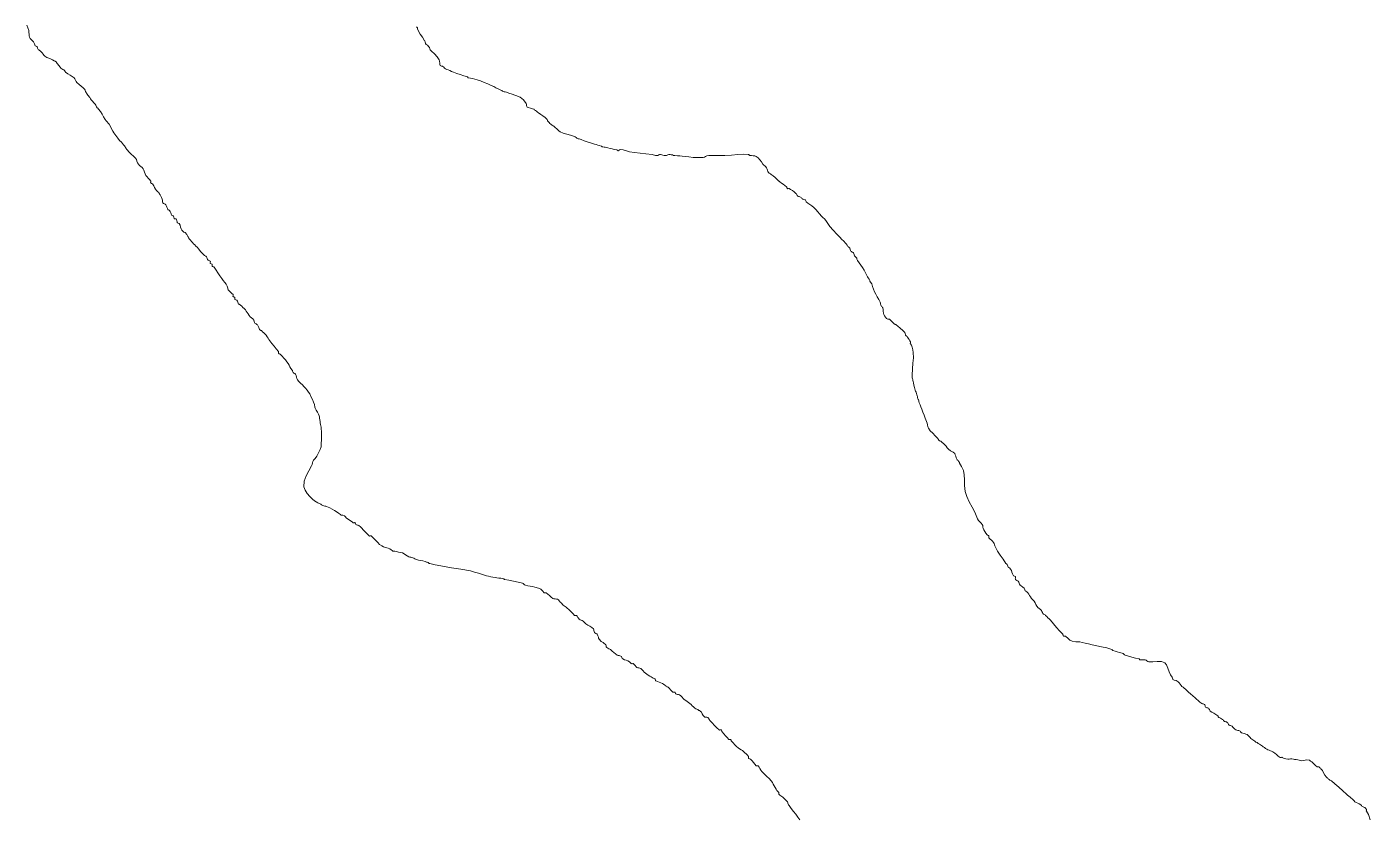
# Model space of a CAD drawing. Header units: inches. Extents: x -493 to 820, y -401 to 913.
# Drawn here: x -383.5 to -233.1, y -278.6 to -190 of the extents above; entities that cross this region are included whole.
import ezdxf

# ---------------------------------------------------------------- set-up
doc = ezdxf.new("R2010")
doc.units = ezdxf.units.IN
doc.header["$MEASUREMENT"] = 0
doc.layers.add('Layer 1', color=7, linetype='Continuous')

msp = doc.modelspace()

# ---------------------------------------------------------------- linework, layer by layer
at = {"layer": 'Layer 1', "lineweight": 0}
for points in [[(-296.97, -278.67), (-297.17, -278.37), (-297.41, -278.05), (-297.67, -277.73), (-297.92, -277.4), (-298, -277.3), (-298.08, -277.19), (-298.16, -277.08), (-298.24, -276.98), (-298.27, -276.91), (-298.29, -276.82), (-298.31, -276.74), (-298.35, -276.66), (-298.44, -276.56), (-298.58, -276.42), (-298.73, -276.27), (-298.87, -276.13), (-298.98, -276.05), (-299.09, -275.98), (-299.21, -275.9), (-299.3, -275.82), (-299.31, -275.77), (-299.3, -275.71), (-299.29, -275.64), (-299.3, -275.6), (-299.4, -275.51), (-299.51, -275.38), (-299.62, -275.23), (-299.72, -275.07), (-299.83, -274.88), (-299.93, -274.69), (-300.03, -274.5), (-300.15, -274.33), (-300.38, -274.07), (-300.66, -273.81), (-300.94, -273.54), (-301.2, -273.27), (-301.32, -273.11), (-301.43, -272.94), (-301.52, -272.78), (-301.63, -272.64), (-301.67, -272.63), (-301.73, -272.64), (-301.8, -272.65), (-301.84, -272.64), (-301.98, -272.46), (-302.12, -272.28), (-302.28, -272.09), (-302.47, -271.9), (-302.52, -271.88), (-302.59, -271.84), (-302.65, -271.81), (-302.69, -271.79), (-302.69, -271.74), (-302.68, -271.68), (-302.68, -271.62), (-302.69, -271.58), (-302.81, -271.45), (-302.95, -271.31), (-303.09, -271.18), (-303.22, -271.05), (-303.37, -270.93), (-303.53, -270.84), (-303.69, -270.74), (-303.85, -270.63), (-304.03, -270.46), (-304.21, -270.28), (-304.4, -270.08), (-304.59, -269.89), (-304.62, -269.84), (-304.65, -269.78), (-304.67, -269.71), (-304.7, -269.67), (-304.75, -269.67), (-304.81, -269.68), (-304.87, -269.69), (-304.91, -269.67), (-305.1, -269.48), (-305.27, -269.27), (-305.45, -269.05), (-305.65, -268.83), (-305.67, -268.79), (-305.7, -268.72), (-305.73, -268.65), (-305.76, -268.62), (-305.81, -268.61), (-305.87, -268.62), (-305.93, -268.63), (-305.97, -268.62), (-306.23, -268.38), (-306.49, -268.11), (-306.75, -267.82), (-307.03, -267.56), (-307.08, -267.49), (-307.13, -267.39), (-307.18, -267.3), (-307.24, -267.24), (-307.35, -267.2), (-307.46, -267.19), (-307.57, -267.18), (-307.66, -267.13), (-307.78, -266.99), (-307.87, -266.82), (-307.97, -266.64), (-308.09, -266.5), (-308.14, -266.46), (-308.2, -266.44), (-308.25, -266.43), (-308.3, -266.39), (-308.37, -266.35), (-308.48, -266.31), (-308.6, -266.25), (-308.72, -266.18), (-308.86, -266.05), (-308.99, -265.92), (-309.11, -265.79), (-309.25, -265.65), (-309.4, -265.54), (-309.56, -265.44), (-309.73, -265.34), (-309.89, -265.23), (-310.02, -265.1), (-310.14, -264.96), (-310.27, -264.82), (-310.42, -264.7), (-310.52, -264.66), (-310.63, -264.64), (-310.74, -264.62), (-310.84, -264.59), (-310.87, -264.55), (-310.89, -264.48), (-310.92, -264.42), (-310.94, -264.38), (-310.99, -264.38), (-311.05, -264.38), (-311.11, -264.39), (-311.16, -264.38), (-311.3, -264.26), (-311.43, -264.12), (-311.55, -263.97), (-311.69, -263.85), (-311.75, -263.81), (-311.8, -263.8), (-311.85, -263.78), (-311.9, -263.75), (-311.96, -263.69), (-312.07, -263.61), (-312.2, -263.51), (-312.32, -263.43), (-312.5, -263.33), (-312.69, -263.26), (-312.88, -263.2), (-313.06, -263.11), (-313.09, -263.07), (-313.12, -263), (-313.14, -262.93), (-313.17, -262.9), (-313.27, -262.86), (-313.37, -262.82), (-313.47, -262.76), (-313.59, -262.69), (-313.74, -262.59), (-313.91, -262.48), (-314.07, -262.37), (-314.23, -262.26), (-314.36, -262.14), (-314.49, -261.99), (-314.62, -261.85), (-314.76, -261.73), (-314.86, -261.69), (-314.97, -261.67), (-315.09, -261.66), (-315.18, -261.63), (-315.28, -261.54), (-315.39, -261.41), (-315.49, -261.29), (-315.6, -261.2), (-315.65, -261.2), (-315.71, -261.21), (-315.77, -261.21), (-315.82, -261.2), (-315.88, -261.15), (-315.93, -261.09), (-315.98, -261.04), (-316.03, -260.99), (-316.2, -260.9), (-316.39, -260.83), (-316.58, -260.76), (-316.77, -260.67), (-316.83, -260.61), (-316.88, -260.52), (-316.92, -260.42), (-316.98, -260.36), (-317.08, -260.32), (-317.19, -260.3), (-317.3, -260.29), (-317.4, -260.25), (-317.59, -260.11), (-317.78, -259.96), (-317.96, -259.79), (-318.15, -259.62), (-318.22, -259.58), (-318.33, -259.53), (-318.46, -259.48), (-318.57, -259.4), (-318.61, -259.33), (-318.63, -259.25), (-318.64, -259.17), (-318.67, -259.09), (-318.74, -259.02), (-318.85, -258.93), (-318.97, -258.85), (-319.1, -258.77), (-319.18, -258.71), (-319.25, -258.64), (-319.32, -258.55), (-319.42, -258.45), (-319.47, -258.36), (-319.5, -258.23), (-319.55, -258.08), (-319.63, -257.92), (-319.69, -257.86), (-319.79, -257.81), (-319.88, -257.77), (-319.94, -257.71), (-319.98, -257.61), (-319.99, -257.49), (-320.01, -257.38), (-320.05, -257.29), (-320.22, -257.14), (-320.44, -257.02), (-320.67, -256.89), (-320.9, -256.76), (-320.99, -256.68), (-321.06, -256.59), (-321.13, -256.51), (-321.22, -256.44), (-321.33, -256.38), (-321.44, -256.33), (-321.54, -256.29), (-321.64, -256.23), (-321.72, -256.13), (-321.8, -256.02), (-321.87, -255.9), (-321.96, -255.8), (-322, -255.8), (-322.07, -255.81), (-322.13, -255.82), (-322.17, -255.8), (-322.34, -255.61), (-322.55, -255.39), (-322.78, -255.17), (-323.02, -254.96), (-323.12, -254.87), (-323.23, -254.79), (-323.33, -254.72), (-323.44, -254.64), (-323.52, -254.57), (-323.59, -254.48), (-323.67, -254.4), (-323.76, -254.32), (-323.82, -254.26), (-323.9, -254.17), (-323.98, -254.08), (-324.07, -254), (-324.19, -253.97), (-324.33, -253.96), (-324.47, -253.95), (-324.6, -253.9), (-324.79, -253.75), (-324.97, -253.59), (-325.15, -253.42), (-325.34, -253.26), (-325.39, -253.26), (-325.45, -253.27), (-325.52, -253.27), (-325.56, -253.26), (-325.75, -253.05), (-325.95, -252.88), (-326.22, -252.74), (-326.62, -252.63), (-326.87, -252.58), (-327.13, -252.54), (-327.4, -252.49), (-327.67, -252.42), (-327.76, -252.37), (-327.85, -252.3), (-327.93, -252.24), (-327.99, -252.2), (-328.48, -252.07), (-329, -251.97), (-329.51, -251.87), (-330, -251.78), (-330.04, -251.76), (-330.08, -251.73), (-330.15, -251.7), (-330.22, -251.67), (-330.41, -251.65), (-330.63, -251.63), (-330.85, -251.6), (-331.06, -251.57), (-331.31, -251.52), (-331.55, -251.47), (-331.78, -251.42), (-332.02, -251.36), (-332.47, -251.22), (-332.92, -251.08), (-333.37, -250.95), (-333.82, -250.83), (-334.88, -250.62), (-335.93, -250.47), (-336.95, -250.31), (-337.94, -250.09), (-338.08, -250.06), (-338.21, -250.04), (-338.35, -250.01), (-338.47, -249.98), (-338.49, -249.96), (-338.5, -249.92), (-338.52, -249.89), (-338.58, -249.88), (-338.68, -249.86), (-338.75, -249.83), (-338.82, -249.8), (-338.9, -249.77), (-339.13, -249.71), (-339.37, -249.67), (-339.62, -249.62), (-339.85, -249.56), (-339.95, -249.51), (-340.06, -249.46), (-340.17, -249.39), (-340.27, -249.35), (-340.38, -249.31), (-340.48, -249.3), (-340.59, -249.28), (-340.7, -249.24), (-340.89, -249.14), (-341.07, -249.02), (-341.25, -248.91), (-341.44, -248.82), (-341.66, -248.75), (-341.87, -248.71), (-342.08, -248.67), (-342.29, -248.6), (-342.33, -248.6), (-342.4, -248.61), (-342.46, -248.61), (-342.5, -248.6), (-342.57, -248.54), (-342.69, -248.46), (-342.85, -248.36), (-343.03, -248.29), (-343.31, -248.2), (-343.54, -248.12), (-343.75, -248.03), (-343.98, -247.86), (-344.19, -247.66), (-344.42, -247.41), (-344.67, -247.15), (-344.93, -246.91), (-344.98, -246.9), (-345.04, -246.91), (-345.1, -246.92), (-345.14, -246.91), (-345.25, -246.78), (-345.38, -246.66), (-345.51, -246.52), (-345.67, -246.38), (-345.83, -246.23), (-345.98, -246.06), (-346.14, -245.9), (-346.31, -245.75), (-346.39, -245.71), (-346.47, -245.69), (-346.56, -245.68), (-346.63, -245.64), (-346.65, -245.59), (-346.68, -245.53), (-346.7, -245.47), (-346.73, -245.43), (-346.78, -245.42), (-346.84, -245.43), (-346.91, -245.44), (-346.94, -245.43), (-347.07, -245.32), (-347.23, -245.22), (-347.4, -245.12), (-347.58, -245), (-347.71, -244.88), (-347.8, -244.78), (-347.92, -244.68), (-348.11, -244.58), (-348.15, -244.58), (-348.22, -244.59), (-348.28, -244.59), (-348.32, -244.58), (-348.38, -244.53), (-348.48, -244.45), (-348.6, -244.36), (-348.74, -244.26), (-349.03, -244.08), (-349.28, -243.92), (-349.55, -243.77), (-349.91, -243.63), (-350, -243.6), (-350.1, -243.58), (-350.22, -243.56), (-350.33, -243.52), (-350.4, -243.48), (-350.5, -243.42), (-350.58, -243.35), (-350.65, -243.31), (-350.88, -243.21), (-351.07, -243.1), (-351.26, -242.97), (-351.5, -242.78), (-351.79, -242.51), (-352.09, -242.16), (-352.33, -241.78), (-352.45, -241.4), (-352.42, -240.77), (-352.22, -240.19), (-351.92, -239.64), (-351.6, -239.07), (-351.54, -238.92), (-351.51, -238.75), (-351.47, -238.59), (-351.39, -238.44), (-351.35, -238.39), (-351.29, -238.34), (-351.23, -238.29), (-351.18, -238.23), (-351.02, -237.97), (-350.83, -237.62), (-350.65, -237.25), (-350.54, -236.96), (-350.51, -236.63), (-350.49, -236.08), (-350.5, -235.42), (-350.54, -234.73), (-350.56, -234.59), (-350.59, -234.43), (-350.62, -234.26), (-350.65, -234.1), (-350.68, -233.93), (-350.71, -233.75), (-350.73, -233.58), (-350.76, -233.46), (-350.83, -233.29), (-350.95, -233.08), (-351.07, -232.85), (-351.18, -232.62), (-351.22, -232.51), (-351.24, -232.41), (-351.26, -232.31), (-351.29, -232.19), (-351.37, -231.96), (-351.5, -231.64), (-351.67, -231.3), (-351.81, -231.03), (-351.96, -230.81), (-352.11, -230.6), (-352.27, -230.39), (-352.45, -230.18), (-352.63, -230), (-352.83, -229.82), (-353.02, -229.64), (-353.19, -229.44), (-353.26, -229.3), (-353.3, -229.14), (-353.33, -228.97), (-353.4, -228.8), (-353.48, -228.74), (-353.58, -228.69), (-353.67, -228.61), (-353.72, -228.49), (-353.75, -228.4), (-353.81, -228.31), (-353.88, -228.23), (-353.93, -228.17), (-354.02, -228), (-354.12, -227.82), (-354.23, -227.62), (-354.36, -227.43), (-354.53, -227.21), (-354.71, -227.01), (-354.9, -226.81), (-355.1, -226.58), (-355.14, -226.56), (-355.21, -226.53), (-355.27, -226.5), (-355.31, -226.47), (-355.31, -226.43), (-355.31, -226.37), (-355.3, -226.31), (-355.31, -226.26), (-355.55, -225.96), (-355.79, -225.67), (-356.03, -225.39), (-356.26, -225.1), (-356.37, -224.94), (-356.47, -224.78), (-356.57, -224.62), (-356.69, -224.46), (-356.81, -224.33), (-356.95, -224.2), (-357.08, -224.07), (-357.21, -223.93), (-357.26, -223.91), (-357.33, -223.88), (-357.39, -223.85), (-357.43, -223.83), (-357.47, -223.72), (-357.51, -223.58), (-357.56, -223.43), (-357.64, -223.3), (-357.71, -223.24), (-357.8, -223.19), (-357.89, -223.14), (-357.96, -223.09), (-357.99, -223.02), (-358.01, -222.93), (-358.02, -222.84), (-358.06, -222.77), (-358.18, -222.64), (-358.32, -222.51), (-358.47, -222.38), (-358.59, -222.24), (-358.71, -222.07), (-358.81, -221.91), (-358.91, -221.75), (-359.01, -221.6), (-359.14, -221.47), (-359.28, -221.34), (-359.42, -221.22), (-359.54, -221.08), (-359.59, -221.05), (-359.65, -221.02), (-359.72, -220.99), (-359.76, -220.97), (-359.8, -220.85), (-359.84, -220.76), (-359.88, -220.66), (-359.97, -220.55), (-360.01, -220.52), (-360.08, -220.49), (-360.14, -220.46), (-360.18, -220.44), (-360.19, -220.39), (-360.18, -220.33), (-360.17, -220.27), (-360.18, -220.23), (-360.22, -220.2), (-360.29, -220.17), (-360.36, -220.15), (-360.39, -220.12), (-360.4, -220.07), (-360.39, -220.01), (-360.38, -219.96), (-360.39, -219.91), (-360.52, -219.78), (-360.66, -219.65), (-360.8, -219.53), (-360.92, -219.38), (-360.96, -219.28), (-360.98, -219.18), (-361, -219.07), (-361.03, -218.96), (-361.14, -218.74), (-361.3, -218.54), (-361.48, -218.34), (-361.66, -218.11), (-361.88, -217.8), (-362.09, -217.48), (-362.29, -217.16), (-362.51, -216.84), (-362.55, -216.81), (-362.62, -216.79), (-362.69, -216.76), (-362.72, -216.73), (-362.73, -216.68), (-362.72, -216.63), (-362.71, -216.57), (-362.72, -216.52), (-362.76, -216.49), (-362.83, -216.47), (-362.9, -216.44), (-362.93, -216.42), (-362.94, -216.37), (-362.93, -216.31), (-362.92, -216.25), (-362.93, -216.2), (-363, -216.14), (-363.09, -216.1), (-363.18, -216.05), (-363.25, -215.99), (-363.28, -215.92), (-363.3, -215.83), (-363.32, -215.75), (-363.36, -215.67), (-363.42, -215.62), (-363.51, -215.57), (-363.6, -215.52), (-363.67, -215.46), (-363.84, -215.28), (-364.02, -215.07), (-364.22, -214.84), (-364.42, -214.62), (-364.54, -214.48), (-364.68, -214.35), (-364.82, -214.22), (-364.94, -214.09), (-365.05, -213.96), (-365.16, -213.83), (-365.26, -213.69), (-365.37, -213.56), (-365.4, -213.5), (-365.42, -213.45), (-365.44, -213.4), (-365.47, -213.35), (-365.53, -213.27), (-365.57, -213.18), (-365.62, -213.1), (-365.69, -213.03), (-365.75, -212.98), (-365.88, -212.91), (-366.01, -212.81), (-366.11, -212.71), (-366.19, -212.54), (-366.25, -212.35), (-366.32, -212.16), (-366.43, -211.97), (-366.47, -211.94), (-366.54, -211.91), (-366.6, -211.89), (-366.64, -211.86), (-366.66, -211.77), (-366.68, -211.64), (-366.71, -211.51), (-366.74, -211.44), (-366.79, -211.43), (-366.85, -211.44), (-366.92, -211.45), (-366.96, -211.44), (-366.99, -211.37), (-367.01, -211.29), (-367.02, -211.2), (-367.06, -211.12), (-367.1, -211.09), (-367.17, -211.07), (-367.24, -211.04), (-367.27, -211.02), (-367.32, -210.89), (-367.36, -210.77), (-367.41, -210.63), (-367.49, -210.49), (-367.53, -210.46), (-367.6, -210.43), (-367.66, -210.41), (-367.7, -210.38), (-367.74, -210.26), (-367.78, -210.13), (-367.83, -210), (-367.91, -209.85), (-367.98, -209.79), (-368.07, -209.74), (-368.16, -209.7), (-368.23, -209.64), (-368.27, -209.54), (-368.28, -209.43), (-368.3, -209.33), (-368.33, -209.22), (-368.41, -209.06), (-368.48, -208.9), (-368.56, -208.74), (-368.65, -208.58), (-368.71, -208.5), (-368.8, -208.42), (-368.89, -208.35), (-368.97, -208.26), (-369.07, -208.11), (-369.17, -207.93), (-369.26, -207.73), (-369.39, -207.52), (-369.43, -207.5), (-369.5, -207.47), (-369.57, -207.44), (-369.6, -207.42), (-369.61, -207.37), (-369.6, -207.31), (-369.59, -207.25), (-369.6, -207.2), (-369.73, -207.04), (-369.88, -206.89), (-370.01, -206.73), (-370.13, -206.57), (-370.22, -206.39), (-370.29, -206.2), (-370.36, -206), (-370.45, -205.83), (-370.56, -205.69), (-370.7, -205.58), (-370.84, -205.45), (-370.98, -205.3), (-371.07, -205.15), (-371.14, -204.97), (-371.21, -204.8), (-371.3, -204.66), (-371.53, -204.41), (-371.78, -204.19), (-372.02, -203.97), (-372.25, -203.71), (-372.31, -203.63), (-372.36, -203.55), (-372.41, -203.47), (-372.46, -203.39), (-372.55, -203.27), (-372.64, -203.14), (-372.75, -203), (-372.89, -202.86), (-373.09, -202.65), (-373.3, -202.39), (-373.52, -202.1), (-373.73, -201.8), (-373.86, -201.61), (-373.98, -201.36), (-374.12, -201.1), (-374.26, -200.85), (-374.36, -200.72), (-374.48, -200.58), (-374.59, -200.45), (-374.69, -200.32), (-374.87, -200.03), (-375.05, -199.73), (-375.23, -199.44), (-375.43, -199.16), (-375.52, -199.06), (-375.6, -199), (-375.68, -198.91), (-375.74, -198.73), (-375.82, -198.6), (-375.97, -198.44), (-376.13, -198.26), (-376.27, -198.1), (-376.33, -198.02), (-376.38, -197.93), (-376.43, -197.86), (-376.49, -197.78), (-376.56, -197.68), (-376.63, -197.58), (-376.7, -197.47), (-376.8, -197.36), (-376.84, -197.29), (-376.89, -197.18), (-376.94, -197.05), (-377.01, -196.93), (-377.18, -196.76), (-377.39, -196.59), (-377.62, -196.41), (-377.86, -196.19), (-377.95, -196.07), (-378.02, -195.93), (-378.09, -195.78), (-378.18, -195.66), (-378.38, -195.5), (-378.62, -195.35), (-378.88, -195.2), (-379.13, -195.03), (-379.19, -194.95), (-379.25, -194.85), (-379.33, -194.75), (-379.45, -194.71), (-379.65, -194.59), (-379.86, -194.32), (-380.06, -194.04), (-380.19, -193.86), (-380.25, -193.83), (-380.3, -193.81), (-380.35, -193.79), (-380.4, -193.76), (-380.6, -193.64), (-380.9, -193.51), (-381.22, -193.37), (-381.46, -193.23), (-381.55, -193.13), (-381.65, -193), (-381.76, -192.85), (-381.89, -192.7), (-381.96, -192.64), (-382.05, -192.59), (-382.13, -192.54), (-382.2, -192.49), (-382.24, -192.42), (-382.26, -192.33), (-382.27, -192.25), (-382.31, -192.17), (-382.35, -192.14), (-382.42, -192.12), (-382.49, -192.09), (-382.52, -192.06), (-382.56, -191.96), (-382.6, -191.86), (-382.65, -191.76), (-382.73, -191.64), (-382.85, -191.5), (-382.97, -191.37), (-383.08, -191.24), (-383.16, -191.11), (-383.2, -190.95), (-383.22, -190.76), (-383.23, -190.57), (-383.26, -190.37), (-383.35, -190.07), (-383.46, -189.76)], [(-339.85, -189.95), (-339.82, -189.99), (-339.79, -190.03), (-339.76, -190.08), (-339.74, -190.16), (-339.64, -190.45), (-339.43, -190.77), (-339.19, -191.1), (-339, -191.43), (-338.98, -191.47), (-338.94, -191.51), (-338.91, -191.56), (-338.9, -191.64), (-338.85, -191.82), (-338.76, -191.92), (-338.63, -192.02), (-338.47, -192.17), (-338.41, -192.28), (-338.36, -192.4), (-338.31, -192.51), (-338.26, -192.59), (-338.1, -192.76), (-337.93, -192.91), (-337.76, -193.06), (-337.63, -193.23), (-337.56, -193.31), (-337.47, -193.41), (-337.38, -193.53), (-337.31, -193.65), (-337.27, -193.81), (-337.26, -194), (-337.25, -194.17), (-337.2, -194.29), (-337.14, -194.32), (-337.05, -194.34), (-336.95, -194.36), (-336.89, -194.39), (-336.81, -194.47), (-336.73, -194.56), (-336.62, -194.64), (-336.46, -194.71), (-336.3, -194.78), (-336.12, -194.85), (-335.93, -194.94), (-335.72, -195.03), (-335.36, -195.17), (-334.98, -195.3), (-334.57, -195.43), (-334.13, -195.56), (-334.12, -195.57), (-334.1, -195.61), (-334.07, -195.64), (-334.03, -195.66), (-333.81, -195.71), (-333.57, -195.75), (-333.33, -195.8), (-333.07, -195.88), (-332.68, -196.01), (-332.27, -196.17), (-331.88, -196.34), (-331.49, -196.51), (-331.21, -196.64), (-330.96, -196.77), (-330.7, -196.9), (-330.43, -197.04), (-330.35, -197.07), (-330.3, -197.08), (-330.27, -197.1), (-330.22, -197.15), (-330.13, -197.2), (-330.03, -197.22), (-329.92, -197.23), (-329.79, -197.25), (-329.71, -197.29), (-329.59, -197.34), (-329.44, -197.4), (-329.26, -197.46), (-328.73, -197.62), (-328.26, -197.81), (-327.87, -198.1), (-327.57, -198.52), (-327.54, -198.62), (-327.53, -198.75), (-327.5, -198.86), (-327.46, -198.95), (-327.34, -198.99), (-327.11, -199.05), (-326.87, -199.11), (-326.72, -199.16), (-326.7, -199.18), (-326.69, -199.22), (-326.67, -199.25), (-326.62, -199.26), (-326.54, -199.3), (-326.44, -199.38), (-326.32, -199.48), (-326.19, -199.58), (-325.95, -199.75), (-325.71, -199.91), (-325.47, -200.1), (-325.24, -200.32), (-325.2, -200.38), (-325.19, -200.43), (-325.18, -200.48), (-325.13, -200.53), (-325.06, -200.6), (-324.99, -200.67), (-324.92, -200.75), (-324.82, -200.85), (-324.74, -200.91), (-324.66, -200.96), (-324.57, -201.01), (-324.5, -201.06), (-324.35, -201.2), (-324.15, -201.38), (-323.94, -201.57), (-323.76, -201.7), (-323.43, -201.84), (-323.04, -201.96), (-322.61, -202.08), (-322.17, -202.23), (-322.08, -202.27), (-322, -202.33), (-321.92, -202.39), (-321.85, -202.44), (-321.76, -202.47), (-321.66, -202.49), (-321.54, -202.51), (-321.43, -202.55), (-321.1, -202.69), (-320.76, -202.82), (-320.38, -202.94), (-319.94, -203.08), (-319.76, -203.13), (-319.57, -203.18), (-319.39, -203.24), (-319.2, -203.29), (-319.16, -203.31), (-319.12, -203.34), (-319.07, -203.38), (-318.99, -203.39), (-318.85, -203.41), (-318.75, -203.43), (-318.64, -203.46), (-318.46, -203.5), (-318.19, -203.56), (-317.96, -203.61), (-317.72, -203.66), (-317.4, -203.71), (-317.4, -203.74), (-317.38, -203.79), (-317.34, -203.83), (-317.3, -203.82), (-317.05, -203.69), (-316.71, -203.73), (-316.35, -203.84), (-316.03, -203.92), (-315.44, -204), (-314.82, -204.09), (-314.17, -204.17), (-313.49, -204.24), (-313.36, -204.26), (-313.22, -204.3), (-313.09, -204.33), (-312.96, -204.35), (-312.84, -204.33), (-312.75, -204.29), (-312.66, -204.25), (-312.53, -204.24), (-312.41, -204.26), (-312.28, -204.3), (-312.14, -204.33), (-312, -204.35), (-311.86, -204.33), (-311.73, -204.29), (-311.6, -204.25), (-311.47, -204.24), (-311.34, -204.26), (-311.21, -204.29), (-311.09, -204.33), (-310.94, -204.35), (-310.64, -204.37), (-310.38, -204.39), (-310.11, -204.42), (-309.78, -204.45), (-309.38, -204.5), (-308.88, -204.56), (-308.33, -204.58), (-307.77, -204.56), (-307.61, -204.52), (-307.5, -204.46), (-307.36, -204.4), (-307.13, -204.35), (-306.78, -204.33), (-306.34, -204.34), (-305.85, -204.35), (-305.33, -204.35), (-304.6, -204.3), (-303.89, -204.25), (-303.24, -204.21), (-302.69, -204.24), (-302.66, -204.26), (-302.61, -204.29), (-302.54, -204.33), (-302.47, -204.35), (-302.36, -204.35), (-302.19, -204.37), (-302, -204.4), (-301.84, -204.45), (-301.61, -204.61), (-301.43, -204.83), (-301.26, -205.06), (-301.1, -205.3), (-300.99, -205.42), (-300.87, -205.51), (-300.77, -205.6), (-300.67, -205.72), (-300.61, -205.86), (-300.58, -206), (-300.53, -206.13), (-300.46, -206.25), (-300.39, -206.31), (-300.31, -206.36), (-300.23, -206.41), (-300.15, -206.46), (-299.95, -206.62), (-299.73, -206.8), (-299.51, -207), (-299.3, -207.2), (-299.28, -207.23), (-299.24, -207.26), (-299.21, -207.29), (-299.19, -207.31), (-299.02, -207.43), (-298.83, -207.56), (-298.64, -207.7), (-298.45, -207.84), (-298.42, -207.88), (-298.4, -207.95), (-298.37, -208.02), (-298.35, -208.05), (-298.3, -208.06), (-298.24, -208.05), (-298.18, -208.04), (-298.13, -208.05), (-297.98, -208.15), (-297.79, -208.28), (-297.59, -208.43), (-297.39, -208.58), (-297.33, -208.65), (-297.29, -208.74), (-297.24, -208.83), (-297.18, -208.9), (-297.1, -208.94), (-297.02, -208.95), (-296.94, -208.97), (-296.86, -209), (-296.8, -209.06), (-296.75, -209.11), (-296.7, -209.17), (-296.65, -209.22), (-296.58, -209.25), (-296.5, -209.27), (-296.41, -209.29), (-296.33, -209.32), (-296.31, -209.36), (-296.29, -209.42), (-296.26, -209.49), (-296.23, -209.53), (-296.05, -209.67), (-295.83, -209.82), (-295.6, -209.99), (-295.38, -210.17), (-295.15, -210.4), (-294.94, -210.64), (-294.74, -210.88), (-294.53, -211.12), (-294.37, -211.29), (-294.21, -211.45), (-294.05, -211.63), (-293.9, -211.86), (-293.6, -212.29), (-293.21, -212.71), (-292.8, -213.13), (-292.42, -213.56), (-292.31, -213.67), (-292.2, -213.77), (-292.09, -213.87), (-291.99, -213.98), (-291.88, -214.12), (-291.77, -214.24), (-291.67, -214.37), (-291.57, -214.51), (-291.52, -214.57), (-291.46, -214.62), (-291.4, -214.67), (-291.36, -214.72), (-291.32, -214.79), (-291.31, -214.88), (-291.29, -214.96), (-291.25, -215.04), (-291.18, -215.1), (-291.09, -215.15), (-291, -215.19), (-290.93, -215.25), (-290.9, -215.33), (-290.88, -215.41), (-290.86, -215.49), (-290.83, -215.57), (-290.78, -215.62), (-290.72, -215.67), (-290.67, -215.71), (-290.62, -215.78), (-290.59, -215.85), (-290.57, -215.93), (-290.55, -216.02), (-290.51, -216.1), (-290.33, -216.36), (-290.14, -216.62), (-289.95, -216.88), (-289.77, -217.16), (-289.69, -217.31), (-289.61, -217.47), (-289.53, -217.63), (-289.45, -217.79), (-289.38, -217.92), (-289.29, -218.05), (-289.21, -218.19), (-289.13, -218.32), (-289.1, -218.4), (-289.09, -218.44), (-289.07, -218.48), (-289.03, -218.53), (-288.91, -218.72), (-288.81, -219), (-288.72, -219.3), (-288.6, -219.59), (-288.46, -219.88), (-288.29, -220.16), (-288.12, -220.45), (-287.97, -220.76), (-287.93, -220.87), (-287.92, -220.97), (-287.9, -221.07), (-287.86, -221.18), (-287.82, -221.23), (-287.75, -221.29), (-287.69, -221.35), (-287.65, -221.39), (-287.62, -221.57), (-287.61, -221.77), (-287.6, -221.97), (-287.55, -222.13), (-287.46, -222.28), (-287.36, -222.43), (-287.24, -222.57), (-287.12, -222.66), (-287.07, -222.67), (-287.01, -222.66), (-286.95, -222.65), (-286.91, -222.66), (-286.77, -222.79), (-286.65, -222.93), (-286.52, -223.07), (-286.38, -223.19), (-286.32, -223.23), (-286.27, -223.25), (-286.22, -223.26), (-286.17, -223.3), (-285.98, -223.46), (-285.71, -223.68), (-285.43, -223.92), (-285.22, -224.15), (-285.18, -224.22), (-285.16, -224.31), (-285.14, -224.39), (-285.11, -224.46), (-285.06, -224.52), (-285.01, -224.56), (-284.95, -224.61), (-284.9, -224.67), (-284.82, -224.8), (-284.73, -224.94), (-284.65, -225.08), (-284.58, -225.2), (-284.58, -225.25), (-284.58, -225.32), (-284.59, -225.38), (-284.58, -225.42), (-284.47, -225.57), (-284.38, -225.81), (-284.3, -226.1), (-284.26, -226.37), (-284.25, -226.97), (-284.3, -227.58), (-284.36, -228.22), (-284.37, -228.91), (-284.37, -228.99), (-284.38, -229.07), (-284.38, -229.15), (-284.37, -229.23), (-284.35, -229.32), (-284.32, -229.42), (-284.3, -229.53), (-284.26, -229.65), (-284.23, -229.79), (-284.18, -230.03), (-284.12, -230.32), (-284.05, -230.6), (-284, -230.73), (-283.95, -230.84), (-283.89, -230.96), (-283.84, -231.13), (-283.82, -231.22), (-283.79, -231.32), (-283.77, -231.44), (-283.73, -231.56), (-283.71, -231.63), (-283.68, -231.7), (-283.65, -231.78), (-283.63, -231.88), (-283.58, -232.02), (-283.5, -232.23), (-283.4, -232.47), (-283.31, -232.72), (-283.18, -233.08), (-283.05, -233.4), (-282.92, -233.73), (-282.78, -234.1), (-282.72, -234.3), (-282.68, -234.5), (-282.63, -234.69), (-282.57, -234.84), (-282.35, -235.14), (-282.08, -235.43), (-281.79, -235.71), (-281.51, -236), (-281.46, -236.09), (-281.4, -236.19), (-281.31, -236.28), (-281.19, -236.32), (-281.07, -236.41), (-280.82, -236.62), (-280.57, -236.86), (-280.45, -237.06), (-280.33, -237.21), (-280.08, -237.38), (-279.79, -237.55), (-279.6, -237.7), (-279.55, -237.82), (-279.51, -237.98), (-279.46, -238.16), (-279.39, -238.33), (-279.35, -238.38), (-279.29, -238.43), (-279.23, -238.48), (-279.18, -238.54), (-279.15, -238.6), (-279.13, -238.65), (-279.1, -238.7), (-279.07, -238.76), (-278.97, -238.95), (-278.86, -239.15), (-278.75, -239.37), (-278.65, -239.6), (-278.55, -240.08), (-278.53, -240.64), (-278.51, -241.27), (-278.44, -241.93), (-278.27, -242.49), (-278, -243.1), (-277.68, -243.71), (-277.38, -244.26), (-277.29, -244.45), (-277.22, -244.64), (-277.15, -244.83), (-277.06, -245), (-276.95, -245.17), (-276.8, -245.32), (-276.66, -245.47), (-276.53, -245.64), (-276.49, -245.75), (-276.47, -245.86), (-276.46, -245.97), (-276.43, -246.06), (-276.35, -246.22), (-276.25, -246.41), (-276.13, -246.61), (-276, -246.8), (-275.96, -246.83), (-275.89, -246.86), (-275.83, -246.88), (-275.79, -246.91), (-275.79, -246.96), (-275.8, -247.02), (-275.8, -247.08), (-275.79, -247.12), (-275.66, -247.26), (-275.52, -247.38), (-275.38, -247.5), (-275.26, -247.65), (-275.21, -247.76), (-275.16, -247.89), (-275.11, -248.03), (-275.05, -248.18), (-274.83, -248.62), (-274.54, -249.07), (-274.21, -249.52), (-273.89, -249.98), (-273.83, -250.05), (-273.76, -250.12), (-273.7, -250.2), (-273.67, -250.3), (-273.64, -250.39), (-273.55, -250.46), (-273.45, -250.52), (-273.36, -250.62), (-273.27, -250.79), (-273.21, -250.97), (-273.14, -251.16), (-273.04, -251.36), (-273, -251.39), (-272.93, -251.41), (-272.86, -251.44), (-272.83, -251.46), (-272.82, -251.54), (-272.83, -251.62), (-272.84, -251.71), (-272.83, -251.78), (-272.76, -251.84), (-272.67, -251.89), (-272.58, -251.94), (-272.51, -251.99), (-272.45, -252.1), (-272.4, -252.21), (-272.36, -252.32), (-272.3, -252.42), (-272.18, -252.51), (-272.01, -252.63), (-271.84, -252.77), (-271.77, -252.95), (-271.73, -253.04), (-271.65, -253.1), (-271.55, -253.17), (-271.45, -253.26), (-271.34, -253.41), (-271.24, -253.58), (-271.14, -253.74), (-271.03, -253.9), (-270.95, -253.98), (-270.87, -254.05), (-270.79, -254.12), (-270.71, -254.22), (-270.62, -254.38), (-270.53, -254.57), (-270.43, -254.77), (-270.29, -254.96), (-270.21, -255.01), (-270.13, -255.06), (-270.04, -255.11), (-269.97, -255.17), (-269.9, -255.27), (-269.86, -255.38), (-269.81, -255.49), (-269.76, -255.59), (-269.69, -255.65), (-269.6, -255.7), (-269.51, -255.75), (-269.44, -255.8), (-269.31, -255.93), (-269.18, -256.06), (-269.04, -256.2), (-268.91, -256.33), (-268.57, -256.73), (-268.24, -257.14), (-267.9, -257.54), (-267.53, -257.92), (-267.51, -257.96), (-267.48, -258.03), (-267.45, -258.1), (-267.43, -258.13), (-267.38, -258.14), (-267.32, -258.13), (-267.26, -258.12), (-267.22, -258.13), (-266.93, -258.38), (-266.73, -258.56), (-266.47, -258.68), (-266.05, -258.77), (-265.95, -258.77), (-265.84, -258.77), (-265.73, -258.76), (-265.63, -258.77), (-265.36, -258.82), (-265.01, -258.9), (-264.63, -258.99), (-264.25, -259.09), (-263.73, -259.2), (-263.18, -259.32), (-262.61, -259.45), (-262.03, -259.62), (-262.01, -259.63), (-262, -259.66), (-261.97, -259.7), (-261.92, -259.72), (-261.65, -259.8), (-261.42, -259.87), (-261.18, -259.95), (-260.86, -260.04), (-260.77, -260.08), (-260.69, -260.14), (-260.61, -260.21), (-260.55, -260.25), (-260.18, -260.38), (-259.8, -260.48), (-259.39, -260.57), (-258.96, -260.67), (-258.95, -260.69), (-258.93, -260.72), (-258.89, -260.76), (-258.85, -260.78), (-258.72, -260.79), (-258.59, -260.78), (-258.45, -260.77), (-258.32, -260.78), (-258.21, -260.83), (-258.1, -260.89), (-257.99, -260.96), (-257.9, -260.99), (-257.43, -261), (-256.95, -260.96), (-256.49, -260.97), (-256.1, -261.1), (-255.92, -261.33), (-255.76, -261.71), (-255.62, -262.13), (-255.46, -262.47), (-255.41, -262.55), (-255.34, -262.62), (-255.28, -262.71), (-255.25, -262.79), (-255.19, -262.97), (-255.05, -263.05), (-254.85, -263.1), (-254.62, -263.22), (-254.5, -263.33), (-254.39, -263.48), (-254.29, -263.63), (-254.19, -263.75), (-254.06, -263.85), (-253.92, -263.95), (-253.79, -264.05), (-253.66, -264.17), (-253.45, -264.38), (-253.22, -264.58), (-252.97, -264.79), (-252.71, -265.02), (-252.54, -265.17), (-252.37, -265.34), (-252.18, -265.5), (-251.97, -265.65), (-251.9, -265.68), (-251.81, -265.7), (-251.72, -265.72), (-251.65, -265.76), (-251.62, -265.82), (-251.6, -265.91), (-251.58, -266.01), (-251.55, -266.07), (-251.47, -266.11), (-251.39, -266.13), (-251.3, -266.15), (-251.23, -266.18), (-251.17, -266.25), (-251.12, -266.34), (-251.07, -266.43), (-251.02, -266.5), (-250.83, -266.62), (-250.62, -266.74), (-250.39, -266.88), (-250.17, -267.03), (-250.14, -267.07), (-250.12, -267.14), (-250.09, -267.2), (-250.06, -267.24), (-249.96, -267.28), (-249.86, -267.32), (-249.76, -267.37), (-249.64, -267.45), (-249.59, -267.5), (-249.54, -267.56), (-249.5, -267.61), (-249.43, -267.66), (-249.36, -267.69), (-249.27, -267.71), (-249.19, -267.73), (-249.11, -267.77), (-249.05, -267.84), (-249, -267.93), (-248.96, -268.02), (-248.9, -268.09), (-248.83, -268.12), (-248.74, -268.14), (-248.66, -268.16), (-248.58, -268.19), (-248.48, -268.29), (-248.37, -268.41), (-248.27, -268.53), (-248.16, -268.62), (-248.05, -268.66), (-247.94, -268.67), (-247.83, -268.69), (-247.73, -268.72), (-247.68, -268.77), (-247.62, -268.83), (-247.57, -268.89), (-247.52, -268.93), (-247.37, -268.99), (-247.2, -269.03), (-247.03, -269.08), (-246.89, -269.14), (-246.78, -269.24), (-246.68, -269.35), (-246.57, -269.46), (-246.46, -269.57), (-246.36, -269.65), (-246.26, -269.73), (-246.15, -269.81), (-246.04, -269.89), (-245.91, -269.97), (-245.78, -270.04), (-245.65, -270.12), (-245.51, -270.2), (-245.4, -270.28), (-245.3, -270.37), (-245.19, -270.45), (-245.09, -270.52), (-244.96, -270.6), (-244.83, -270.68), (-244.69, -270.76), (-244.56, -270.84), (-244.43, -270.89), (-244.29, -270.94), (-244.15, -270.99), (-244.03, -271.05), (-243.8, -271.21), (-243.6, -271.38), (-243.4, -271.55), (-243.18, -271.69), (-243.13, -271.7), (-243.08, -271.69), (-243.02, -271.68), (-242.97, -271.69), (-242.89, -271.73), (-242.74, -271.8), (-242.55, -271.87), (-242.33, -271.9), (-242.19, -271.88), (-242.05, -271.85), (-241.89, -271.85), (-241.7, -271.9), (-241.59, -271.91), (-241.4, -271.92), (-241.2, -271.95), (-241.06, -272), (-240.84, -272.08), (-240.55, -272.02), (-240.23, -271.95), (-239.9, -272), (-239.88, -272.03), (-239.87, -272.06), (-239.85, -272.09), (-239.79, -272.11), (-239.65, -272.19), (-239.46, -272.37), (-239.25, -272.58), (-239.05, -272.75), (-239.01, -272.75), (-238.94, -272.74), (-238.88, -272.73), (-238.84, -272.75), (-238.79, -272.81), (-238.74, -272.85), (-238.68, -272.9), (-238.63, -272.96), (-238.47, -273.17), (-238.33, -273.42), (-238.18, -273.67), (-237.99, -273.91), (-237.94, -273.96), (-237.89, -274.01), (-237.83, -274.07), (-237.78, -274.12), (-237.71, -274.18), (-237.63, -274.23), (-237.55, -274.28), (-237.46, -274.33), (-237.06, -274.64), (-236.63, -275.02), (-236.19, -275.43), (-235.77, -275.82), (-235.64, -275.92), (-235.51, -276.03), (-235.37, -276.13), (-235.24, -276.24), (-235.14, -276.34), (-235.04, -276.45), (-234.93, -276.56), (-234.82, -276.66), (-234.67, -276.75), (-234.51, -276.83), (-234.35, -276.9), (-234.18, -276.98), (-234.13, -277.03), (-234.09, -277.08), (-234.04, -277.14), (-233.97, -277.19), (-233.84, -277.25), (-233.73, -277.3), (-233.63, -277.37), (-233.55, -277.51), (-233.54, -277.56), (-233.55, -277.62), (-233.56, -277.68), (-233.55, -277.72), (-233.31, -278.09), (-233.12, -278.67)]]:
    msp.add_lwpolyline(points, dxfattribs=at)

doc.saveas('drawing.dxf')
